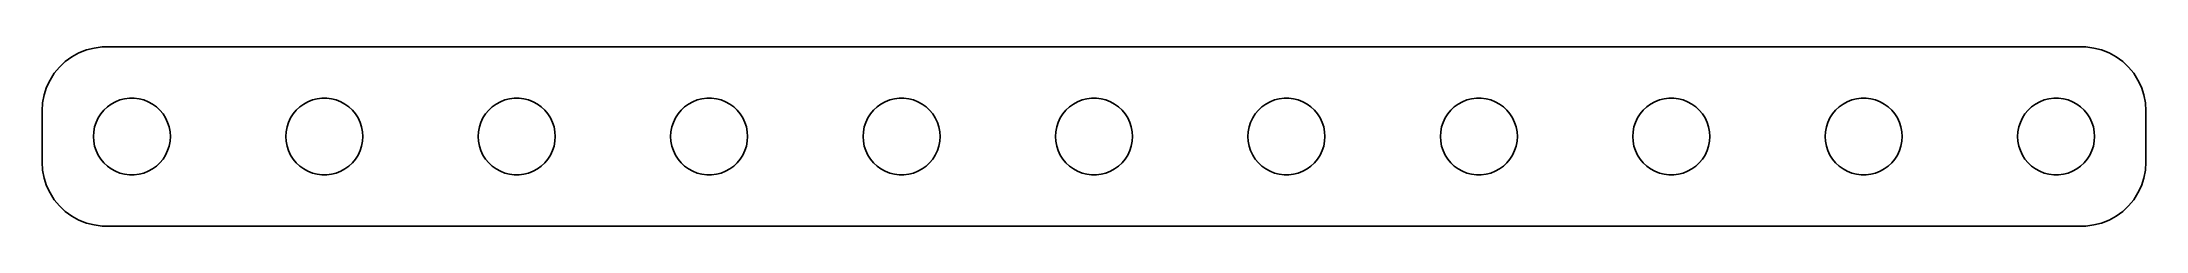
# Model space of a CAD drawing. Header units: metres. Extents: x -41 to 41, y -3.5 to 3.5.
import ezdxf

# ---------------------------------------------------------------- set-up
doc = ezdxf.new("R2010")
doc.units = ezdxf.units.M

msp = doc.modelspace()

# ---------------------------------------------------------------- linework, layer by layer
for p, q in [((-39.2725, 3.37764), (-39.5644, 3.26205)), ((-38.9684, 3.4557), (-39.2725, 3.37764)), ((-38.657, 3.49506), (-38.9684, 3.4557)), ((38.657, 3.49506), (-38.657, 3.49506)), ((38.9684, 3.4557), (38.657, 3.49506)), ((39.2725, 3.37764), (38.9684, 3.4557)), ((39.5644, 3.26205), (39.2725, 3.37764)), ((-40.5225, 2.46945), (-40.6908, 2.20438)), ((-40.3224, 2.71136), (-40.5225, 2.46945)), ((-40.0936, 2.92627), (-40.3224, 2.71136)), ((-39.8396, 3.11081), (-40.0936, 2.92627)), ((-39.5644, 3.26205), (-39.8396, 3.11081)), ((39.8396, 3.11081), (39.5644, 3.26205)), ((40.0936, 2.92627), (39.8396, 3.11081)), ((40.3224, 2.71136), (40.0936, 2.92627)), ((40.5225, 2.46945), (40.3224, 2.71136)), ((40.6908, 2.20438), (40.5225, 2.46945)), ((-40.8244, 1.9203), (-40.9214, 1.62172)), ((-40.6908, 2.20438), (-40.8244, 1.9203)), ((40.8244, 1.9203), (40.6908, 2.20438)), ((40.9214, 1.62172), (40.8244, 1.9203)), ((-40.9803, 1.31332), (-41, 1)), ((-41, 1), (-41, -1)), ((-40.9214, 1.62172), (-40.9803, 1.31332)), ((-38.8145, 0.722626), (-38.7135, 0.881668)), ((-38.7135, 0.881668), (-38.5934, 1.02681)), ((-38.5934, 1.02681), (-38.4561, 1.15576)), ((-38.4561, 1.15576), (-38.3037, 1.26648)), ((-38.3037, 1.26648), (-38.1387, 1.35724)), ((-38.1387, 1.35724), (-37.9635, 1.42657)), ((-37.9635, 1.42657), (-37.7811, 1.47342)), ((-37.7811, 1.47342), (-37.5942, 1.49704)), ((-37.5942, 1.49704), (-37.4058, 1.49704)), ((-37.4058, 1.49704), (-37.2189, 1.47342)), ((-37.2189, 1.47342), (-37.0365, 1.42657)), ((-37.0365, 1.42657), (-36.8613, 1.35724)), ((-36.8613, 1.35724), (-36.6963, 1.26648)), ((-36.6963, 1.26648), (-36.5439, 1.15576)), ((-36.5439, 1.15576), (-36.4065, 1.02681)), ((-36.4065, 1.02681), (-36.2865, 0.881668)), ((-36.2865, 0.881668), (-36.1855, 0.722626)), ((-31.3145, 0.722626), (-31.2135, 0.881668)), ((-31.2135, 0.881668), (-31.0934, 1.02681)), ((-31.0934, 1.02681), (-30.9561, 1.15576)), ((-30.9561, 1.15576), (-30.8037, 1.26648)), ((-30.8037, 1.26648), (-30.6387, 1.35724)), ((-30.6387, 1.35724), (-30.4635, 1.42657)), ((-30.4635, 1.42657), (-30.2811, 1.47342)), ((-30.2811, 1.47342), (-30.0942, 1.49704)), ((-30.0942, 1.49704), (-29.9058, 1.49704)), ((-29.9058, 1.49704), (-29.7189, 1.47342)), ((-29.7189, 1.47342), (-29.5365, 1.42657)), ((-29.5365, 1.42657), (-29.3613, 1.35724)), ((-29.3613, 1.35724), (-29.1963, 1.26648)), ((-29.1963, 1.26648), (-29.0439, 1.15576)), ((-29.0439, 1.15576), (-28.9065, 1.02681)), ((-28.9065, 1.02681), (-28.7865, 0.881668)), ((-28.7865, 0.881668), (-28.6855, 0.722626)), ((-23.8145, 0.722626), (-23.7135, 0.881668)), ((-23.7135, 0.881668), (-23.5934, 1.02681)), ((-23.5934, 1.02681), (-23.4561, 1.15576)), ((-23.4561, 1.15576), (-23.3037, 1.26648)), ((-23.3037, 1.26648), (-23.1387, 1.35724)), ((-23.1387, 1.35724), (-22.9635, 1.42657)), ((-22.9635, 1.42657), (-22.7811, 1.47342)), ((-22.7811, 1.47342), (-22.5942, 1.49704)), ((-22.5942, 1.49704), (-22.4058, 1.49704)), ((-22.4058, 1.49704), (-22.2189, 1.47342)), ((-22.2189, 1.47342), (-22.0365, 1.42657)), ((-22.0365, 1.42657), (-21.8613, 1.35724)), ((-21.8613, 1.35724), (-21.6963, 1.26648)), ((-21.6963, 1.26648), (-21.5439, 1.15576)), ((-21.5439, 1.15576), (-21.4065, 1.02681)), ((-21.4065, 1.02681), (-21.2865, 0.881668)), ((-21.2865, 0.881668), (-21.1855, 0.722626)), ((-16.3145, 0.722626), (-16.2135, 0.881668)), ((-16.2135, 0.881668), (-16.0934, 1.02681)), ((-16.0934, 1.02681), (-15.9561, 1.15576)), ((-15.9561, 1.15576), (-15.8037, 1.26648)), ((-15.8037, 1.26648), (-15.6387, 1.35724)), ((-15.6387, 1.35724), (-15.4635, 1.42657)), ((-15.4635, 1.42657), (-15.2811, 1.47342)), ((-15.2811, 1.47342), (-15.0942, 1.49704)), ((-15.0942, 1.49704), (-14.9058, 1.49704)), ((-14.9058, 1.49704), (-14.7189, 1.47342)), ((-14.7189, 1.47342), (-14.5365, 1.42657)), ((-14.5365, 1.42657), (-14.3613, 1.35724)), ((-14.3613, 1.35724), (-14.1963, 1.26648)), ((-14.1963, 1.26648), (-14.0439, 1.15576)), ((-14.0439, 1.15576), (-13.9065, 1.02681)), ((-13.9065, 1.02681), (-13.7865, 0.881668)), ((-13.7865, 0.881668), (-13.6855, 0.722626)), ((-8.81445, 0.722626), (-8.71352, 0.881668)), ((-8.71352, 0.881668), (-8.59344, 1.02681)), ((-8.59344, 1.02681), (-8.45613, 1.15576)), ((-8.45613, 1.15576), (-8.30373, 1.26648)), ((-8.30373, 1.26648), (-8.13866, 1.35724)), ((-8.13866, 1.35724), (-7.96352, 1.42657)), ((-7.96352, 1.42657), (-7.78107, 1.47342)), ((-7.78107, 1.47342), (-7.59418, 1.49704)), ((-7.59418, 1.49704), (-7.40581, 1.49704)), ((-7.40581, 1.49704), (-7.21892, 1.47342)), ((-7.21892, 1.47342), (-7.03647, 1.42657)), ((-7.03647, 1.42657), (-6.86133, 1.35724)), ((-6.86133, 1.35724), (-6.69626, 1.26648)), ((-6.69626, 1.26648), (-6.54385, 1.15576)), ((-6.54385, 1.15576), (-6.40654, 1.02681)), ((-6.40654, 1.02681), (-6.28647, 0.881668)), ((-6.28647, 0.881668), (-6.18553, 0.722626)), ((-1.31445, 0.722626), (-1.21352, 0.881668)), ((-1.21352, 0.881668), (-1.09344, 1.02681)), ((-1.09344, 1.02681), (-0.956131, 1.15576)), ((-0.956131, 1.15576), (-0.803726, 1.26648)), ((-0.803726, 1.26648), (-0.638657, 1.35724)), ((-0.638657, 1.35724), (-0.463516, 1.42657)), ((-0.463516, 1.42657), (-0.281067, 1.47342)), ((-0.281067, 1.47342), (-0.094177, 1.49704)), ((-0.094177, 1.49704), (0.094177, 1.49704)), ((0.094177, 1.49704), (0.281067, 1.47342)), ((0.281067, 1.47342), (0.463516, 1.42657)), ((0.463516, 1.42657), (0.638657, 1.35724)), ((0.638657, 1.35724), (0.803726, 1.26648)), ((0.803726, 1.26648), (0.956131, 1.15576)), ((0.956131, 1.15576), (1.09344, 1.02681)), ((1.09344, 1.02681), (1.21352, 0.881668)), ((1.21352, 0.881668), (1.31445, 0.722626)), ((6.18553, 0.722626), (6.28647, 0.881668)), ((6.28647, 0.881668), (6.40654, 1.02681)), ((6.40654, 1.02681), (6.54385, 1.15576)), ((6.54385, 1.15576), (6.69626, 1.26648)), ((6.69626, 1.26648), (6.86133, 1.35724)), ((6.86133, 1.35724), (7.03647, 1.42657)), ((7.03647, 1.42657), (7.21892, 1.47342)), ((7.21892, 1.47342), (7.40581, 1.49704)), ((7.40581, 1.49704), (7.59418, 1.49704)), ((7.59418, 1.49704), (7.78107, 1.47342)), ((7.78107, 1.47342), (7.96352, 1.42657)), ((7.96352, 1.42657), (8.13866, 1.35724)), ((8.13866, 1.35724), (8.30373, 1.26648)), ((8.30373, 1.26648), (8.45613, 1.15576)), ((8.45613, 1.15576), (8.59344, 1.02681)), ((8.59344, 1.02681), (8.71352, 0.881668)), ((8.71352, 0.881668), (8.81445, 0.722626)), ((13.6855, 0.722626), (13.7865, 0.881668)), ((13.7865, 0.881668), (13.9065, 1.02681)), ((13.9065, 1.02681), (14.0439, 1.15576)), ((14.0439, 1.15576), (14.1963, 1.26648)), ((14.1963, 1.26648), (14.3613, 1.35724)), ((14.3613, 1.35724), (14.5365, 1.42657)), ((14.5365, 1.42657), (14.7189, 1.47342)), ((14.7189, 1.47342), (14.9058, 1.49704)), ((14.9058, 1.49704), (15.0942, 1.49704)), ((15.0942, 1.49704), (15.2811, 1.47342)), ((15.2811, 1.47342), (15.4635, 1.42657)), ((15.4635, 1.42657), (15.6387, 1.35724)), ((15.6387, 1.35724), (15.8037, 1.26648)), ((15.8037, 1.26648), (15.9561, 1.15576)), ((15.9561, 1.15576), (16.0934, 1.02681)), ((16.0934, 1.02681), (16.2135, 0.881668)), ((16.2135, 0.881668), (16.3145, 0.722626)), ((21.1855, 0.722626), (21.2865, 0.881668)), ((21.2865, 0.881668), (21.4065, 1.02681)), ((21.4065, 1.02681), (21.5439, 1.15576)), ((21.5439, 1.15576), (21.6963, 1.26648)), ((21.6963, 1.26648), (21.8613, 1.35724)), ((21.8613, 1.35724), (22.0365, 1.42657)), ((22.0365, 1.42657), (22.2189, 1.47342)), ((22.2189, 1.47342), (22.4058, 1.49704)), ((22.4058, 1.49704), (22.5942, 1.49704)), ((22.5942, 1.49704), (22.7811, 1.47342)), ((22.7811, 1.47342), (22.9635, 1.42657)), ((22.9635, 1.42657), (23.1387, 1.35724)), ((23.1387, 1.35724), (23.3037, 1.26648)), ((23.3037, 1.26648), (23.4561, 1.15576)), ((23.4561, 1.15576), (23.5934, 1.02681)), ((23.5934, 1.02681), (23.7135, 0.881668)), ((23.7135, 0.881668), (23.8145, 0.722626)), ((28.6855, 0.722626), (28.7865, 0.881668)), ((28.7865, 0.881668), (28.9065, 1.02681)), ((28.9065, 1.02681), (29.0439, 1.15576)), ((29.0439, 1.15576), (29.1963, 1.26648)), ((29.1963, 1.26648), (29.3613, 1.35724)), ((29.3613, 1.35724), (29.5365, 1.42657)), ((29.5365, 1.42657), (29.7189, 1.47342)), ((29.7189, 1.47342), (29.9058, 1.49704)), ((29.9058, 1.49704), (30.0942, 1.49704)), ((30.0942, 1.49704), (30.2811, 1.47342)), ((30.2811, 1.47342), (30.4635, 1.42657)), ((30.4635, 1.42657), (30.6387, 1.35724)), ((30.6387, 1.35724), (30.8037, 1.26648)), ((30.8037, 1.26648), (30.9561, 1.15576)), ((30.9561, 1.15576), (31.0934, 1.02681)), ((31.0934, 1.02681), (31.2135, 0.881668)), ((31.2135, 0.881668), (31.3145, 0.722626)), ((36.1855, 0.722626), (36.2865, 0.881668)), ((36.2865, 0.881668), (36.4065, 1.02681)), ((36.4065, 1.02681), (36.5439, 1.15576)), ((36.5439, 1.15576), (36.6963, 1.26648)), ((36.6963, 1.26648), (36.8613, 1.35724)), ((36.8613, 1.35724), (37.0365, 1.42657)), ((37.0365, 1.42657), (37.2189, 1.47342)), ((37.2189, 1.47342), (37.4058, 1.49704)), ((37.4058, 1.49704), (37.5942, 1.49704)), ((37.5942, 1.49704), (37.7811, 1.47342)), ((37.7811, 1.47342), (37.9635, 1.42657)), ((37.9635, 1.42657), (38.1387, 1.35724)), ((38.1387, 1.35724), (38.3037, 1.26648)), ((38.3037, 1.26648), (38.4561, 1.15576)), ((38.4561, 1.15576), (38.5934, 1.02681)), ((38.5934, 1.02681), (38.7135, 0.881668)), ((38.7135, 0.881668), (38.8145, 0.722626)), ((40.9803, 1.31332), (40.9214, 1.62172)), ((41, 1), (40.9803, 1.31332)), ((41, -1), (41, 1)), ((-39, 0), (-38.9882, 0.187988)), ((-38.9882, -0.187988), (-39, 0)), ((-38.9882, 0.187988), (-38.9529, 0.373032)), ((-38.9529, 0.373032), (-38.8947, 0.552185)), ((-38.8947, 0.552185), (-38.8145, 0.722626)), ((-36.1855, 0.722626), (-36.1053, 0.552185)), ((-36.1053, 0.552185), (-36.0471, 0.373032)), ((-36.0471, 0.373032), (-36.0118, 0.187988)), ((-36.0118, 0.187988), (-36, 0)), ((-36, 0), (-36.0118, -0.187988)), ((-31.5, 0), (-31.4882, 0.187988)), ((-31.4882, -0.187988), (-31.5, 0)), ((-31.4882, 0.187988), (-31.4529, 0.373032)), ((-31.4529, 0.373032), (-31.3947, 0.552185)), ((-31.3947, 0.552185), (-31.3145, 0.722626)), ((-28.6855, 0.722626), (-28.6053, 0.552185)), ((-28.6053, 0.552185), (-28.5471, 0.373032)), ((-28.5471, 0.373032), (-28.5118, 0.187988)), ((-28.5118, 0.187988), (-28.5, 0)), ((-28.5, 0), (-28.5118, -0.187988)), ((-24, 0), (-23.9882, 0.187988)), ((-23.9882, -0.187988), (-24, 0)), ((-23.9882, 0.187988), (-23.9529, 0.373032)), ((-23.9529, 0.373032), (-23.8947, 0.552185)), ((-23.8947, 0.552185), (-23.8145, 0.722626)), ((-21.1855, 0.722626), (-21.1053, 0.552185)), ((-21.1053, 0.552185), (-21.0471, 0.373032)), ((-21.0471, 0.373032), (-21.0118, 0.187988)), ((-21.0118, 0.187988), (-21, 0)), ((-21, 0), (-21.0118, -0.187988)), ((-16.5, 0), (-16.4882, 0.187988)), ((-16.4882, -0.187988), (-16.5, 0)), ((-16.4882, 0.187988), (-16.4529, 0.373032)), ((-16.4529, 0.373032), (-16.3947, 0.552185)), ((-16.3947, 0.552185), (-16.3145, 0.722626)), ((-13.6855, 0.722626), (-13.6053, 0.552185)), ((-13.6053, 0.552185), (-13.5471, 0.373032)), ((-13.5471, 0.373032), (-13.5118, 0.187988)), ((-13.5118, 0.187988), (-13.5, 0)), ((-13.5, 0), (-13.5118, -0.187988)), ((-9, 0), (-8.98816, 0.187988)), ((-8.98816, -0.187988), (-9, 0)), ((-8.98816, 0.187988), (-8.95287, 0.373032)), ((-8.95287, 0.373032), (-8.89465, 0.552185)), ((-8.89465, 0.552185), (-8.81445, 0.722626)), ((-6.18553, 0.722626), (-6.10533, 0.552185)), ((-6.10533, 0.552185), (-6.04712, 0.373032)), ((-6.04712, 0.373032), (-6.01183, 0.187988)), ((-6.01183, 0.187988), (-6, 0)), ((-6, 0), (-6.01183, -0.187988)), ((-1.5, 0), (-1.48816, 0.187988)), ((-1.48816, -0.187988), (-1.5, 0)), ((-1.48816, 0.187988), (-1.45287, 0.373032)), ((-1.45287, 0.373032), (-1.39465, 0.552185)), ((-1.39465, 0.552185), (-1.31445, 0.722626)), ((1.31445, 0.722626), (1.39465, 0.552185)), ((1.39465, 0.552185), (1.45287, 0.373032)), ((1.45287, 0.373032), (1.48816, 0.187988)), ((1.48816, 0.187988), (1.5, 0)), ((1.5, 0), (1.48816, -0.187988)), ((6, 0), (6.01183, 0.187988)), ((6.01183, -0.187988), (6, 0)), ((6.01183, 0.187988), (6.04712, 0.373032)), ((6.04712, 0.373032), (6.10533, 0.552185)), ((6.10533, 0.552185), (6.18553, 0.722626)), ((8.81445, 0.722626), (8.89465, 0.552185)), ((8.89465, 0.552185), (8.95287, 0.373032)), ((8.95287, 0.373032), (8.98816, 0.187988)), ((8.98816, 0.187988), (9, 0)), ((9, 0), (8.98816, -0.187988)), ((13.5, 0), (13.5118, 0.187988)), ((13.5118, -0.187988), (13.5, 0)), ((13.5118, 0.187988), (13.5471, 0.373032)), ((13.5471, 0.373032), (13.6053, 0.552185)), ((13.6053, 0.552185), (13.6855, 0.722626)), ((16.3145, 0.722626), (16.3947, 0.552185)), ((16.3947, 0.552185), (16.4529, 0.373032)), ((16.4529, 0.373032), (16.4882, 0.187988)), ((16.4882, 0.187988), (16.5, 0)), ((16.5, 0), (16.4882, -0.187988)), ((21, 0), (21.0118, 0.187988)), ((21.0118, -0.187988), (21, 0)), ((21.0118, 0.187988), (21.0471, 0.373032)), ((21.0471, 0.373032), (21.1053, 0.552185)), ((21.1053, 0.552185), (21.1855, 0.722626)), ((23.8145, 0.722626), (23.8947, 0.552185)), ((23.8947, 0.552185), (23.9529, 0.373032)), ((23.9529, 0.373032), (23.9882, 0.187988)), ((23.9882, 0.187988), (24, 0)), ((24, 0), (23.9882, -0.187988)), ((28.5, 0), (28.5118, 0.187988)), ((28.5118, -0.187988), (28.5, 0)), ((28.5118, 0.187988), (28.5471, 0.373032)), ((28.5471, 0.373032), (28.6053, 0.552185)), ((28.6053, 0.552185), (28.6855, 0.722626)), ((31.3145, 0.722626), (31.3947, 0.552185)), ((31.3947, 0.552185), (31.4529, 0.373032)), ((31.4529, 0.373032), (31.4882, 0.187988)), ((31.4882, 0.187988), (31.5, 0)), ((31.5, 0), (31.4882, -0.187988)), ((36, 0), (36.0118, 0.187988)), ((36.0118, -0.187988), (36, 0)), ((36.0118, 0.187988), (36.0471, 0.373032)), ((36.0471, 0.373032), (36.1053, 0.552185)), ((36.1053, 0.552185), (36.1855, 0.722626)), ((38.8145, 0.722626), (38.8947, 0.552185)), ((38.8947, 0.552185), (38.9529, 0.373032)), ((38.9529, 0.373032), (38.9882, 0.187988)), ((38.9882, 0.187988), (39, 0)), ((39, 0), (38.9882, -0.187988)), ((-38.9529, -0.373032), (-38.9882, -0.187988)), ((-38.8947, -0.552185), (-38.9529, -0.373032)), ((-38.8145, -0.722626), (-38.8947, -0.552185)), ((-38.7135, -0.881668), (-38.8145, -0.722626)), ((-36.1855, -0.722626), (-36.2865, -0.881668)), ((-36.1053, -0.552185), (-36.1855, -0.722626)), ((-36.0471, -0.373032), (-36.1053, -0.552185)), ((-36.0118, -0.187988), (-36.0471, -0.373032)), ((-31.4529, -0.373032), (-31.4882, -0.187988)), ((-31.3947, -0.552185), (-31.4529, -0.373032)), ((-31.3145, -0.722626), (-31.3947, -0.552185)), ((-31.2135, -0.881668), (-31.3145, -0.722626)), ((-28.6855, -0.722626), (-28.7865, -0.881668)), ((-28.6053, -0.552185), (-28.6855, -0.722626)), ((-28.5471, -0.373032), (-28.6053, -0.552185)), ((-28.5118, -0.187988), (-28.5471, -0.373032)), ((-23.9529, -0.373032), (-23.9882, -0.187988)), ((-23.8947, -0.552185), (-23.9529, -0.373032)), ((-23.8145, -0.722626), (-23.8947, -0.552185)), ((-23.7135, -0.881668), (-23.8145, -0.722626)), ((-21.1855, -0.722626), (-21.2865, -0.881668)), ((-21.1053, -0.552185), (-21.1855, -0.722626)), ((-21.0471, -0.373032), (-21.1053, -0.552185)), ((-21.0118, -0.187988), (-21.0471, -0.373032)), ((-16.4529, -0.373032), (-16.4882, -0.187988)), ((-16.3947, -0.552185), (-16.4529, -0.373032)), ((-16.3145, -0.722626), (-16.3947, -0.552185)), ((-16.2135, -0.881668), (-16.3145, -0.722626)), ((-13.6855, -0.722626), (-13.7865, -0.881668)), ((-13.6053, -0.552185), (-13.6855, -0.722626)), ((-13.5471, -0.373032), (-13.6053, -0.552185)), ((-13.5118, -0.187988), (-13.5471, -0.373032)), ((-8.95287, -0.373032), (-8.98816, -0.187988)), ((-8.89465, -0.552185), (-8.95287, -0.373032)), ((-8.81445, -0.722626), (-8.89465, -0.552185)), ((-8.71352, -0.881668), (-8.81445, -0.722626)), ((-6.18553, -0.722626), (-6.28647, -0.881668)), ((-6.10533, -0.552185), (-6.18553, -0.722626)), ((-6.04712, -0.373032), (-6.10533, -0.552185)), ((-6.01183, -0.187988), (-6.04712, -0.373032)), ((-1.45287, -0.373032), (-1.48816, -0.187988)), ((-1.39465, -0.552185), (-1.45287, -0.373032)), ((-1.31445, -0.722626), (-1.39465, -0.552185)), ((-1.21352, -0.881668), (-1.31445, -0.722626)), ((1.31445, -0.722626), (1.21352, -0.881668)), ((1.39465, -0.552185), (1.31445, -0.722626)), ((1.45287, -0.373032), (1.39465, -0.552185)), ((1.48816, -0.187988), (1.45287, -0.373032)), ((6.04712, -0.373032), (6.01183, -0.187988)), ((6.10533, -0.552185), (6.04712, -0.373032)), ((6.18553, -0.722626), (6.10533, -0.552185)), ((6.28647, -0.881668), (6.18553, -0.722626)), ((8.81445, -0.722626), (8.71352, -0.881668)), ((8.89465, -0.552185), (8.81445, -0.722626)), ((8.95287, -0.373032), (8.89465, -0.552185)), ((8.98816, -0.187988), (8.95287, -0.373032)), ((13.5471, -0.373032), (13.5118, -0.187988)), ((13.6053, -0.552185), (13.5471, -0.373032)), ((13.6855, -0.722626), (13.6053, -0.552185)), ((13.7865, -0.881668), (13.6855, -0.722626)), ((16.3145, -0.722626), (16.2135, -0.881668)), ((16.3947, -0.552185), (16.3145, -0.722626)), ((16.4529, -0.373032), (16.3947, -0.552185)), ((16.4882, -0.187988), (16.4529, -0.373032)), ((21.0471, -0.373032), (21.0118, -0.187988)), ((21.1053, -0.552185), (21.0471, -0.373032)), ((21.1855, -0.722626), (21.1053, -0.552185)), ((21.2865, -0.881668), (21.1855, -0.722626)), ((23.8145, -0.722626), (23.7135, -0.881668)), ((23.8947, -0.552185), (23.8145, -0.722626)), ((23.9529, -0.373032), (23.8947, -0.552185)), ((23.9882, -0.187988), (23.9529, -0.373032)), ((28.5471, -0.373032), (28.5118, -0.187988)), ((28.6053, -0.552185), (28.5471, -0.373032)), ((28.6855, -0.722626), (28.6053, -0.552185)), ((28.7865, -0.881668), (28.6855, -0.722626)), ((31.3145, -0.722626), (31.2135, -0.881668)), ((31.3947, -0.552185), (31.3145, -0.722626)), ((31.4529, -0.373032), (31.3947, -0.552185)), ((31.4882, -0.187988), (31.4529, -0.373032)), ((36.0471, -0.373032), (36.0118, -0.187988)), ((36.1053, -0.552185), (36.0471, -0.373032)), ((36.1855, -0.722626), (36.1053, -0.552185)), ((36.2865, -0.881668), (36.1855, -0.722626)), ((38.8145, -0.722626), (38.7135, -0.881668)), ((38.8947, -0.552185), (38.8145, -0.722626)), ((38.9529, -0.373032), (38.8947, -0.552185)), ((38.9882, -0.187988), (38.9529, -0.373032)), ((-41, -1), (-40.9803, -1.31332)), ((-40.9803, -1.31332), (-40.9214, -1.62172)), ((-40.9214, -1.62172), (-40.8244, -1.9203)), ((-38.5934, -1.02681), (-38.7135, -0.881668)), ((-38.4561, -1.15576), (-38.5934, -1.02681)), ((-38.3037, -1.26648), (-38.4561, -1.15576)), ((-38.1387, -1.35724), (-38.3037, -1.26648)), ((-37.9635, -1.42657), (-38.1387, -1.35724)), ((-37.7811, -1.47342), (-37.9635, -1.42657)), ((-37.5942, -1.49704), (-37.7811, -1.47342)), ((-37.4058, -1.49704), (-37.5942, -1.49704)), ((-37.2189, -1.47342), (-37.4058, -1.49704)), ((-37.0365, -1.42657), (-37.2189, -1.47342)), ((-36.8613, -1.35724), (-37.0365, -1.42657)), ((-36.6963, -1.26648), (-36.8613, -1.35724)), ((-36.5439, -1.15576), (-36.6963, -1.26648)), ((-36.4065, -1.02681), (-36.5439, -1.15576)), ((-36.2865, -0.881668), (-36.4065, -1.02681)), ((-31.0934, -1.02681), (-31.2135, -0.881668)), ((-30.9561, -1.15576), (-31.0934, -1.02681)), ((-30.8037, -1.26648), (-30.9561, -1.15576)), ((-30.6387, -1.35724), (-30.8037, -1.26648)), ((-30.4635, -1.42657), (-30.6387, -1.35724)), ((-30.2811, -1.47342), (-30.4635, -1.42657)), ((-30.0942, -1.49704), (-30.2811, -1.47342)), ((-29.9058, -1.49704), (-30.0942, -1.49704)), ((-29.7189, -1.47342), (-29.9058, -1.49704)), ((-29.5365, -1.42657), (-29.7189, -1.47342)), ((-29.3613, -1.35724), (-29.5365, -1.42657)), ((-29.1963, -1.26648), (-29.3613, -1.35724)), ((-29.0439, -1.15576), (-29.1963, -1.26648)), ((-28.9065, -1.02681), (-29.0439, -1.15576)), ((-28.7865, -0.881668), (-28.9065, -1.02681)), ((-23.5934, -1.02681), (-23.7135, -0.881668)), ((-23.4561, -1.15576), (-23.5934, -1.02681)), ((-23.3037, -1.26648), (-23.4561, -1.15576)), ((-23.1387, -1.35724), (-23.3037, -1.26648)), ((-22.9635, -1.42657), (-23.1387, -1.35724)), ((-22.7811, -1.47342), (-22.9635, -1.42657)), ((-22.5942, -1.49704), (-22.7811, -1.47342)), ((-22.4058, -1.49704), (-22.5942, -1.49704)), ((-22.2189, -1.47342), (-22.4058, -1.49704)), ((-22.0365, -1.42657), (-22.2189, -1.47342)), ((-21.8613, -1.35724), (-22.0365, -1.42657)), ((-21.6963, -1.26648), (-21.8613, -1.35724)), ((-21.5439, -1.15576), (-21.6963, -1.26648)), ((-21.4065, -1.02681), (-21.5439, -1.15576)), ((-21.2865, -0.881668), (-21.4065, -1.02681)), ((-16.0934, -1.02681), (-16.2135, -0.881668)), ((-15.9561, -1.15576), (-16.0934, -1.02681)), ((-15.8037, -1.26648), (-15.9561, -1.15576)), ((-15.6387, -1.35724), (-15.8037, -1.26648)), ((-15.4635, -1.42657), (-15.6387, -1.35724)), ((-15.2811, -1.47342), (-15.4635, -1.42657)), ((-15.0942, -1.49704), (-15.2811, -1.47342)), ((-14.9058, -1.49704), (-15.0942, -1.49704)), ((-14.7189, -1.47342), (-14.9058, -1.49704)), ((-14.5365, -1.42657), (-14.7189, -1.47342)), ((-14.3613, -1.35724), (-14.5365, -1.42657)), ((-14.1963, -1.26648), (-14.3613, -1.35724)), ((-14.0439, -1.15576), (-14.1963, -1.26648)), ((-13.9065, -1.02681), (-14.0439, -1.15576)), ((-13.7865, -0.881668), (-13.9065, -1.02681)), ((-8.59344, -1.02681), (-8.71352, -0.881668)), ((-8.45613, -1.15576), (-8.59344, -1.02681)), ((-8.30373, -1.26648), (-8.45613, -1.15576)), ((-8.13866, -1.35724), (-8.30373, -1.26648)), ((-7.96352, -1.42657), (-8.13866, -1.35724)), ((-7.78107, -1.47342), (-7.96352, -1.42657)), ((-7.59418, -1.49704), (-7.78107, -1.47342)), ((-7.40581, -1.49704), (-7.59418, -1.49704)), ((-7.21892, -1.47342), (-7.40581, -1.49704)), ((-7.03647, -1.42657), (-7.21892, -1.47342)), ((-6.86133, -1.35724), (-7.03647, -1.42657)), ((-6.69626, -1.26648), (-6.86133, -1.35724)), ((-6.54385, -1.15576), (-6.69626, -1.26648)), ((-6.40654, -1.02681), (-6.54385, -1.15576)), ((-6.28647, -0.881668), (-6.40654, -1.02681)), ((-1.09344, -1.02681), (-1.21352, -0.881668)), ((-0.956131, -1.15576), (-1.09344, -1.02681)), ((-0.803726, -1.26648), (-0.956131, -1.15576)), ((-0.638657, -1.35724), (-0.803726, -1.26648)), ((-0.463516, -1.42657), (-0.638657, -1.35724)), ((-0.281067, -1.47342), (-0.463516, -1.42657)), ((-0.094177, -1.49704), (-0.281067, -1.47342)), ((0.094177, -1.49704), (-0.094177, -1.49704)), ((0.281067, -1.47342), (0.094177, -1.49704)), ((0.463516, -1.42657), (0.281067, -1.47342)), ((0.638657, -1.35724), (0.463516, -1.42657)), ((0.803726, -1.26648), (0.638657, -1.35724)), ((0.956131, -1.15576), (0.803726, -1.26648)), ((1.09344, -1.02681), (0.956131, -1.15576)), ((1.21352, -0.881668), (1.09344, -1.02681)), ((6.40654, -1.02681), (6.28647, -0.881668)), ((6.54385, -1.15576), (6.40654, -1.02681)), ((6.69626, -1.26648), (6.54385, -1.15576)), ((6.86133, -1.35724), (6.69626, -1.26648)), ((7.03647, -1.42657), (6.86133, -1.35724)), ((7.21892, -1.47342), (7.03647, -1.42657)), ((7.40581, -1.49704), (7.21892, -1.47342)), ((7.59418, -1.49704), (7.40581, -1.49704)), ((7.78107, -1.47342), (7.59418, -1.49704)), ((7.96352, -1.42657), (7.78107, -1.47342)), ((8.13866, -1.35724), (7.96352, -1.42657)), ((8.30373, -1.26648), (8.13866, -1.35724)), ((8.45613, -1.15576), (8.30373, -1.26648)), ((8.59344, -1.02681), (8.45613, -1.15576)), ((8.71352, -0.881668), (8.59344, -1.02681)), ((13.9065, -1.02681), (13.7865, -0.881668)), ((14.0439, -1.15576), (13.9065, -1.02681)), ((14.1963, -1.26648), (14.0439, -1.15576)), ((14.3613, -1.35724), (14.1963, -1.26648)), ((14.5365, -1.42657), (14.3613, -1.35724)), ((14.7189, -1.47342), (14.5365, -1.42657)), ((14.9058, -1.49704), (14.7189, -1.47342)), ((15.0942, -1.49704), (14.9058, -1.49704)), ((15.2811, -1.47342), (15.0942, -1.49704)), ((15.4635, -1.42657), (15.2811, -1.47342)), ((15.6387, -1.35724), (15.4635, -1.42657)), ((15.8037, -1.26648), (15.6387, -1.35724)), ((15.9561, -1.15576), (15.8037, -1.26648)), ((16.0934, -1.02681), (15.9561, -1.15576)), ((16.2135, -0.881668), (16.0934, -1.02681)), ((21.4065, -1.02681), (21.2865, -0.881668)), ((21.5439, -1.15576), (21.4065, -1.02681)), ((21.6963, -1.26648), (21.5439, -1.15576)), ((21.8613, -1.35724), (21.6963, -1.26648)), ((22.0365, -1.42657), (21.8613, -1.35724)), ((22.2189, -1.47342), (22.0365, -1.42657)), ((22.4058, -1.49704), (22.2189, -1.47342)), ((22.5942, -1.49704), (22.4058, -1.49704)), ((22.7811, -1.47342), (22.5942, -1.49704)), ((22.9635, -1.42657), (22.7811, -1.47342)), ((23.1387, -1.35724), (22.9635, -1.42657)), ((23.3037, -1.26648), (23.1387, -1.35724)), ((23.4561, -1.15576), (23.3037, -1.26648)), ((23.5934, -1.02681), (23.4561, -1.15576)), ((23.7135, -0.881668), (23.5934, -1.02681)), ((28.9065, -1.02681), (28.7865, -0.881668)), ((29.0439, -1.15576), (28.9065, -1.02681)), ((29.1963, -1.26648), (29.0439, -1.15576)), ((29.3613, -1.35724), (29.1963, -1.26648)), ((29.5365, -1.42657), (29.3613, -1.35724)), ((29.7189, -1.47342), (29.5365, -1.42657)), ((29.9058, -1.49704), (29.7189, -1.47342)), ((30.0942, -1.49704), (29.9058, -1.49704)), ((30.2811, -1.47342), (30.0942, -1.49704)), ((30.4635, -1.42657), (30.2811, -1.47342)), ((30.6387, -1.35724), (30.4635, -1.42657)), ((30.8037, -1.26648), (30.6387, -1.35724)), ((30.9561, -1.15576), (30.8037, -1.26648)), ((31.0934, -1.02681), (30.9561, -1.15576)), ((31.2135, -0.881668), (31.0934, -1.02681)), ((36.4065, -1.02681), (36.2865, -0.881668)), ((36.5439, -1.15576), (36.4065, -1.02681)), ((36.6963, -1.26648), (36.5439, -1.15576)), ((36.8613, -1.35724), (36.6963, -1.26648)), ((37.0365, -1.42657), (36.8613, -1.35724)), ((37.2189, -1.47342), (37.0365, -1.42657)), ((37.4058, -1.49704), (37.2189, -1.47342)), ((37.5942, -1.49704), (37.4058, -1.49704)), ((37.7811, -1.47342), (37.5942, -1.49704)), ((37.9635, -1.42657), (37.7811, -1.47342)), ((38.1387, -1.35724), (37.9635, -1.42657)), ((38.3037, -1.26648), (38.1387, -1.35724)), ((38.4561, -1.15576), (38.3037, -1.26648)), ((38.5934, -1.02681), (38.4561, -1.15576)), ((38.7135, -0.881668), (38.5934, -1.02681)), ((40.8244, -1.9203), (40.9214, -1.62172)), ((40.9214, -1.62172), (40.9803, -1.31332)), ((40.9803, -1.31332), (41, -1)), ((-40.8244, -1.9203), (-40.6908, -2.20438)), ((-40.6908, -2.20438), (-40.5225, -2.46945)), ((40.5225, -2.46945), (40.6908, -2.20438)), ((40.6908, -2.20438), (40.8244, -1.9203)), ((-40.5225, -2.46945), (-40.3224, -2.71136)), ((-40.3224, -2.71136), (-40.0936, -2.92627)), ((-40.0936, -2.92627), (-39.8396, -3.11081)), ((-39.8396, -3.11081), (-39.5644, -3.26205)), ((-39.5644, -3.26205), (-39.2725, -3.37764)), ((39.2725, -3.37764), (39.5644, -3.26205)), ((39.5644, -3.26205), (39.8396, -3.11081)), ((39.8396, -3.11081), (40.0936, -2.92627)), ((40.0936, -2.92627), (40.3224, -2.71136)), ((40.3224, -2.71136), (40.5225, -2.46945)), ((-39.2725, -3.37764), (-38.9684, -3.4557)), ((-38.9684, -3.4557), (-38.657, -3.49506)), ((-38.657, -3.49506), (38.657, -3.49506)), ((38.657, -3.49506), (38.9684, -3.4557)), ((38.9684, -3.4557), (39.2725, -3.37764))]:
    msp.add_line(p, q)

doc.saveas('drawing.dxf')
